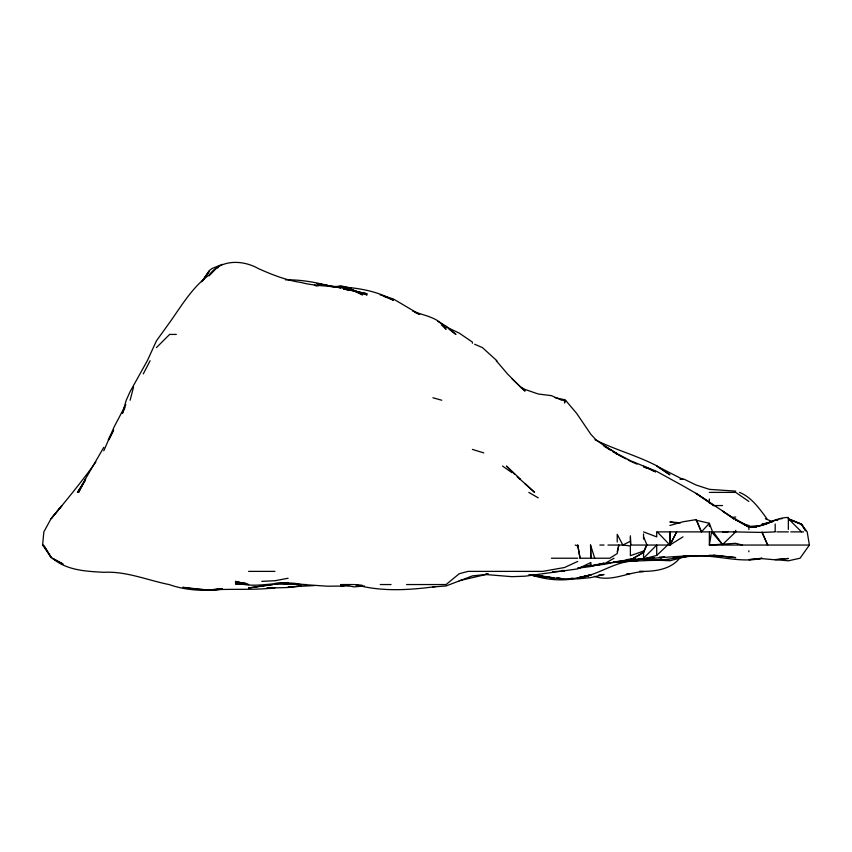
<?xml version="1.0" encoding="UTF-8"?>
<svg xmlns="http://www.w3.org/2000/svg" width="852" height="852" viewBox="0 0 852 852"><rect width="100%" height="100%" fill="white"/><g stroke="black" fill="none" stroke-linecap="round" stroke-linejoin="round"><path stroke-width="1.28" d="M44.261 546.164L51.141 557.314L42.6 545.046L43.857 531.882L51.035 518.719L61.908 505.555L51.141 518.719C66.499 500.135 81.792 481.604 95.882 462.008M711.356 533.086L709.365 545.046L809.4 545.046L807.185 531.882L801.519 524.331L788.356 518.719L801.519 531.882M617.221 551.787L618.829 545.046L617.221 553.555L609.808 558.22L580.052 558.22L577.72 545.046L580.052 558.22M130.122 400.238L133.54 387.074M496.269 360.747L507.494 373.911L520.455 387.074L525.066 389.47L538.23 393.997L551.393 395.637L561.766 400.238L565.526 400.238L564.557 403.028L564.557 400.238M645.944 546.249L643.548 552.266L633.462 558.22L643.548 552.533L647.009 545.046L643.548 536.92M103.795 450.804L114.306 426.564L125.851 404.625M125.063 407.416L122.432 413.401L126.234 400.238L130.122 391.59L147.311 360.747L156.459 340.811L170.549 321.257C182.104 304.792 192.605 287.103 209.113 274.983C220.796 259.21 242.522 259.658 258.401 268.593C272.139 274.727 286.293 280.329 301.267 282.513C321.353 288.019 344.038 283.908 362.494 294.92L353.921 290.734L346.743 289.595M109.003 439.738L113.071 431.357M630.384 535.812L630.65 545.046L670.034 545.046L676.648 531.882L669.874 545.046L657.265 531.882L709.365 531.882L709.365 545.046L735.702 543.32L742.23 545.046M143.285 373.911L150.112 360.747M108.311 439.738L113.625 429.855M103.795 447.343L85.285 479.229L78.586 492.392L85.573 479.229L77.468 492.392L85.37 480.326M202.765 280.649L209.113 270.723L211.903 268.593L222.276 264.354M809.4 545.046L800.06 558.22L788.356 560.808L775.192 559.604L788.356 558.475L775.192 559.828L762.029 558.646L748.865 559.647L762.029 558.22C740.037 563.449 718.204 554.908 696.201 556.079C678.543 556.324 661.344 562.203 643.548 559.849L655.39 560.094M202.765 280.723L209.113 271.458L201.53 281.756M669.874 525.482L683.038 521.765L696.201 519.613L701.42 531.882L709.365 523.277L712.581 531.882L709.673 531.882M209.113 275.814L216.142 268.593L218.187 267.571M156.459 347.584L169.623 334.421L176.3 334.421M711.548 531.882L722.528 544.588L735.702 531.882L735.702 530.349M613.27 562.384L643.548 558.923L656.711 555.451L667.691 545.046M679.704 558.22C669.97 570.063 653.942 571.586 639.596 571.383M683.038 536.845L669.874 545.046L669.874 531.882L670.034 545.046M592.204 565.558L604.047 563.96L614.068 558.22M630.384 541.254L622.833 545.046L607.934 545.046M577.72 561.425L564.557 567.507L542.639 571.383L468.067 571.383L459.239 573.726L446.075 584.547L406.585 584.547M775.192 520.348L762.029 525.322L757.236 526.195M769.207 522.926L762.029 525.322L748.865 526.856L756.757 526.813L748.865 526.557L735.702 519.805M689.023 555.834L669.874 560.754L656.711 560.169M435.234 586.677C408.651 590.148 381.185 591.927 354.964 584.547L362.238 585.281M639.596 571.5L643.548 571.543C627.093 572.544 611.001 582.15 594.472 576.41M687.83 555.781L672.888 558.081M788.356 529.412L788.356 517.473C774.244 517.334 763.147 528.197 748.865 526.834L735.702 519.645L748.865 526.27L756.757 526.568M459.239 580.734L487.962 574.024M604.047 563.96L604.047 563.215L590.883 566.484L577.72 568.188L590.883 565.057L590.883 562.49L577.72 568.88L525.066 576.197L511.903 576.676L485.565 574.514L472.402 575.899L446.075 585.952L432.912 586.953M577.72 568.273L590.883 565.057M772.796 521.509L762.029 524.129L764.659 523.852M334.772 286.943L340.757 285.75L351.535 288.519M592.087 565.749L594.472 565.27M595.676 564.823L604.047 563.215M288.104 578.242L274.94 580.744L261.766 581.352M348.66 584.909L340.757 585.462L348.66 585.484L340.757 586.08L327.594 586.208L301.267 584.429C279.36 579.413 257.293 589.829 235.44 582.417L240.711 582.906M630.384 559.178L635.486 558.22L604.047 564.375L586.943 566.324M752.454 527.058L754.851 526.632M485.565 574.131L487.962 573.716M607.646 563.215L610.032 562.831M612.428 562.448L616.017 561.873M661.589 559.306L656.711 560.03L661.972 559.306M597.465 564.759L600.106 564.365M613.27 562.245L615.9 561.873M577.72 578.135C562.192 581.373 546.004 579.924 531.052 574.802M731.751 517.526L735.702 517.015M656.711 559.924L660.662 559.285M607.998 563.055L610.639 562.714M552.639 571.703L564.557 571.032M636.966 561.042C615.378 560.083 598.668 575.728 577.72 577.805L590.883 575.004C570.531 582.374 549.689 577.07 529.017 575.089M692.25 555.898L677.777 557.368M626.433 573.982L630.384 573.502M626.433 559.626L629.064 559.327M713.316 555.089L735.702 557.623C700.759 553.14 665.327 557.336 630.384 560.297L643.548 558.635L617.221 561.447M348.223 585.079L340.757 585.888L348.66 585.079L346.029 584.919M210.433 589.786L222.276 588.732L209.113 590.18L182.786 587.347L195.949 589.233L207.792 589.84M654.102 557.634L643.548 558.784L649.863 558.22M598.786 574.983L604.047 574.525L590.883 577.592L577.72 578.891L571.138 578.167M659.341 557.176L664.613 556.739M364.454 585.995L353.921 586.868L340.757 584.547L343.388 584.738M655.39 560.222L617.221 561.809L630.384 561.159M314.431 585.569L288.104 586.922L293.365 586.57M295.995 586.389L301.267 586.038L288.104 587.518L267.038 588.104M688.309 555.93L683.038 556.281L689.619 555.951M274.94 583.354L288.104 582.555M274.94 584.195L277.571 584.046M680.62 479.08L684.167 479.229L696.201 485.054L709.365 489.346L735.702 491.135M733.753 531.882L762.029 532.436L775.192 531.882M245.972 583.705L235.44 583.971L245.972 583.375L243.342 583.151M306.475 584.547L274.94 584.089M735.702 531.882L713.326 531.882L722.528 544.588M267.038 587.976L274.94 587.827C253.044 590.415 231.041 588.519 209.113 590.063L222.276 589.137C204.64 591.331 186.513 590.617 169.623 584.717L169.015 584.547C147.343 580.18 126.234 571.085 103.795 572.31C85.828 571.277 66.903 570.52 52.441 558.22L62.143 563.534M643.548 560.286L648.809 560.179M680.013 479.229L683.038 479.229M709.365 492.392L735.702 492.392L748.865 501.434M713.316 505.555L722.528 505.555M733.061 518.719L735.702 518.719M779.399 518.719L781.966 518.719M722.528 531.882L728.013 531.882M776.832 531.882L788.356 531.882M790.794 531.882L803.574 531.882M42.6 545.046L43.58 545.046M590.553 545.046L590.883 558.22L590.553 545.046L594.728 558.22M599.861 545.046L604.047 545.046M551.393 558.22L577.72 558.22M248.603 571.383L274.94 571.383M342.334 584.547L353.921 584.547M380.248 584.547L391.047 584.547M285.463 279.839C299.723 279.616 313.824 281.874 327.594 285.463L316.827 283.62L340.757 287.806L330.225 286.4M561.926 570.489L564.557 570.499M658.032 560.19L669.874 560.403M709.365 555.216L722.528 556.026M535.599 575.292L529.017 574.855L535.599 575.313M330.225 286.261C351.982 287.135 374.092 289.382 393.422 300.223L383.847 296.368M748.865 527.26L735.702 519.645L748.865 526.557L752.817 526.93M680.407 522.872L669.874 521.893L674.667 522.798M554.024 577.816L544.811 576.431M556.654 578.071L560.605 578.444L557.975 578.103M347.339 289.627L353.921 290.362L367.084 294.92L353.921 290.564L344.346 288.871M318.382 285.857L314.431 285.367L316.827 285.761M744.914 524.938L748.865 525.428M531.648 574.642L535.599 575.143M343.388 288.988L353.921 290.362L343.388 288.86M538.23 575.473L551.393 577.784L538.23 575.494L542.181 576.048M355.124 291.352L367.084 293.748L344.346 289.052L349.139 290.063M529.848 574.791L538.23 576.506L531.052 574.578M554.982 397.66L564.557 399.705M696.201 520.242L709.365 523.277L709.365 526.525M432.912 397.746L441.762 400.238M472.402 449.409L483.766 452.902M380.248 294.92L393.422 299.009L419.748 314.526L414.956 312.407M575.217 545.046L577.72 545.972M643.548 531.882L656.711 536.888L656.711 531.882M412.57 311.001C424.381 316.028 438.918 317.019 446.075 329.277L441.325 324.814M789.548 519.667L801.519 524.331L805.609 530.807L801.519 524.076L788.356 518.847M643.548 466.928L647.137 468.366M651.918 470.261L655.518 471.699L643.548 466.3L655.518 471.774M765.341 518.719L772.732 521.733M474.617 344.219L482.381 347.584L496.929 360.747M631.481 461.688L636.976 464.116M656.711 465.799C636.785 455.458 615.027 449.739 595.005 439.738M446.075 326.88L459.239 333.111L472.402 342.078L472.402 343.26M739.525 492.392C751.602 497.28 759.398 508.569 766.896 518.719M63.165 564.12L51.141 557.73L44.208 546.111M618.318 454.915L625.996 458.919M628.19 460.059L630.384 461.209M565.526 400.238L576.666 413.401L590.883 434.36L595.931 439.738L604.047 445.585L615.666 452.902L630.384 460.687L656.711 471.433L683.038 485.896L696.201 493.446L734.243 518.719M682.548 479.229L656.711 466.065L669.874 474.798L657.126 466.065M615.666 452.902L617.221 453.765L604.047 445.585M437.513 321.257L446.075 326.103L455.926 334.421L449.036 329.138M528.815 492.392L538.23 497.845M615.623 453.381L617.221 454.34M604.047 446.182L610.511 450.207M612.673 451.56L614.824 452.902M733.902 518.719L722.528 511.115L725.616 513.192M727.672 514.576L733.838 518.719M502.552 466.065L511.903 472.626M520.455 387.074L525.066 391.089L511.903 378.671M520.05 479.229L525.066 483.68M525.066 483.808L534.577 492.392L525.066 483.574M520.508 479.229L506.439 466.065L514.533 474.106M517.175 476.662L519.816 479.229M762.029 532.436L767.695 545.046L762.029 532.021M696.201 519.613L701.42 531.882M630.384 537.239L630.65 545.046M775.192 524.001L775.192 531.51M748.865 526.557L748.865 529.561M748.865 550.754L748.865 551.776M709.365 498.995L709.365 502.936M656.711 555.451L656.711 545.046L643.548 558.22L643.548 551.084L630.384 555.696L630.384 545.951L622.833 545.046L617.221 534.321L617.221 541.989M643.548 533.927L643.548 539.018M590.883 574.812L577.72 577.954L590.883 574.812M687.83 555.983L683.038 557.027L687.83 555.919M272.725 584.547L248.603 587.955L272.725 584.547M777.823 519.827L775.192 520.071L777.823 519.901M288.104 583.439L284.153 583.663L288.104 583.439M248.603 584.557L235.44 581.383L248.528 584.547M709.365 502.147L696.201 493.446L713.614 505.555L709.365 502.147"/></g></svg>
